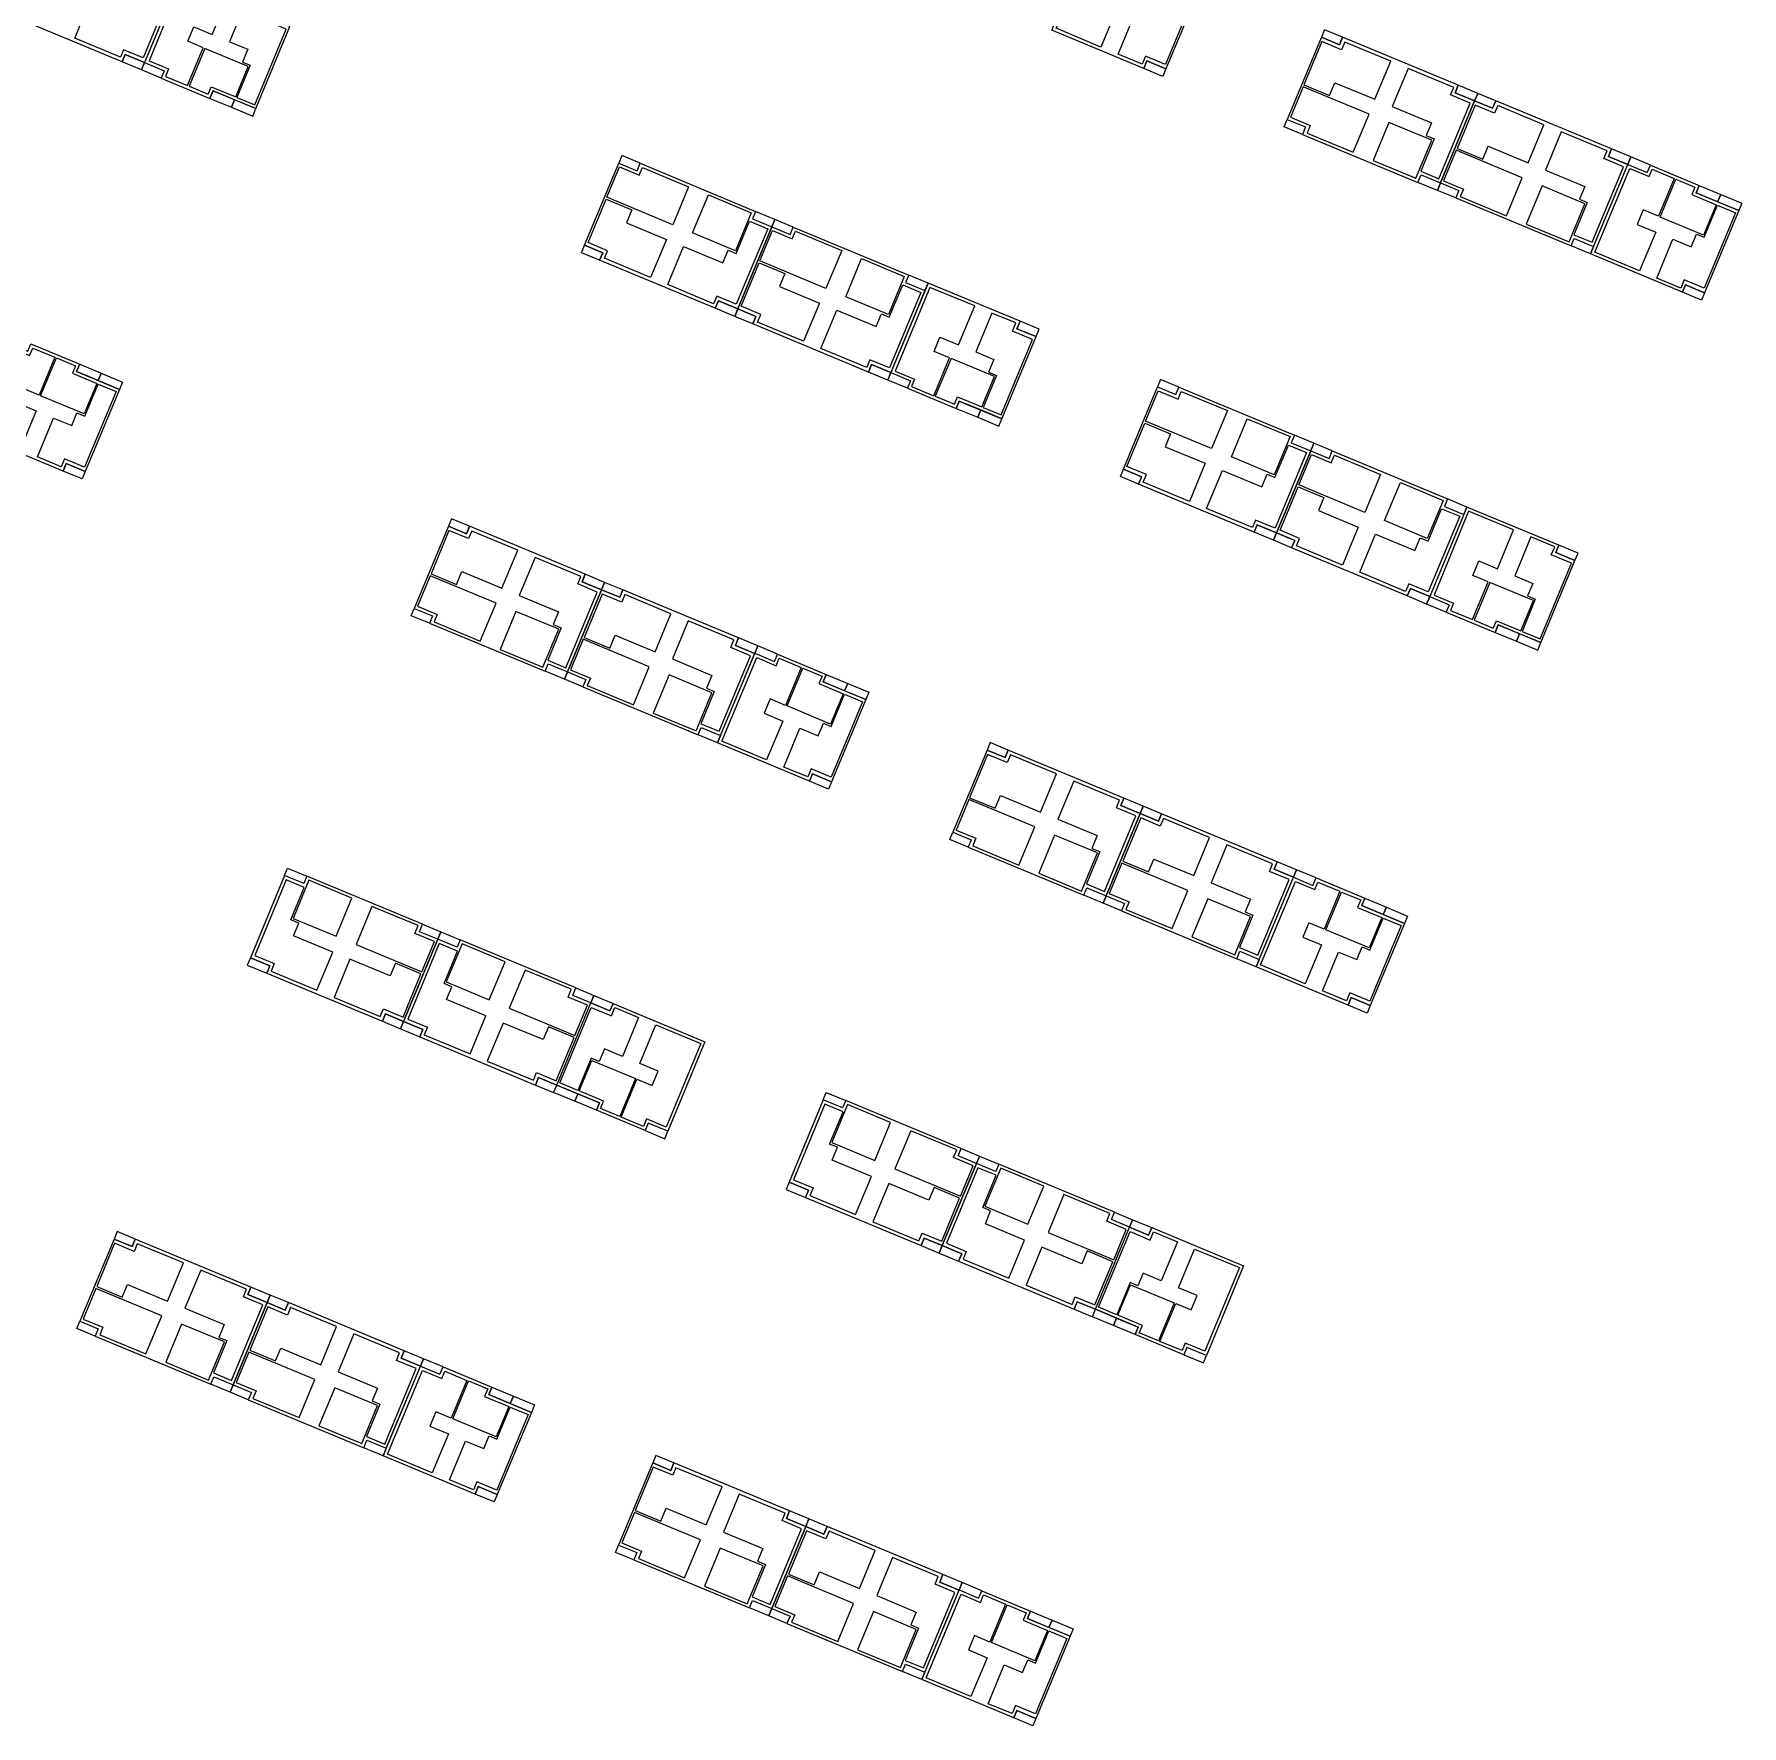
# Model space of a CAD drawing. Header units: millimetres. Extents: x 2243236 to 2245245, y 377909 to 380965.
# Drawn here: x 2244346.6 to 2244589.8, y 380301.4 to 380542.3 of the extents above; entities that cross this region are included whole.
import ezdxf

# ---------------------------------------------------------------- set-up
doc = ezdxf.new("R2010")
doc.units = ezdxf.units.MM
doc.layers.add('планировка_квартир_1_тип_контур', color=249, linetype='Continuous')

msp = doc.modelspace()

# ---------------------------------------------------------------- linework, layer by layer
at = {"layer": 'планировка_квартир_1_тип_контур', "color": 8}
for points in [[(2244345.41, 380559), (2244348.02, 380557.91), (2244348.45, 380558.97), (2244364.9, 380552.13), (2244364.46, 380551.07), (2244367.22, 380549.93), (2244362.36, 380538.23), (2244362.36, 380538.23), (2244359.6, 380539.38), (2244359.16, 380538.32), (2244342.69, 380545.17), (2244343.13, 380546.23), (2244340.55, 380547.3), (2244345.41, 380559)], [(2244525.1, 380530.14), (2244527.71, 380529.06), (2244527.27, 380528), (2244543.72, 380521.17), (2244544.16, 380522.23), (2244546.91, 380521.09), (2244551.78, 380532.78), (2244551.78, 380532.78), (2244549.02, 380533.92), (2244549.46, 380534.99), (2244532.98, 380541.83), (2244532.54, 380540.76), (2244529.96, 380541.83), (2244525.1, 380530.14)], [(2244546.91, 380521.09), (2244549.52, 380520), (2244549.09, 380518.95), (2244565.54, 380512.12), (2244565.98, 380513.17), (2244568.73, 380512.03), (2244573.59, 380523.72), (2244573.59, 380523.72), (2244570.83, 380524.87), (2244571.27, 380525.93), (2244554.8, 380532.77), (2244554.35, 380531.71), (2244551.78, 380532.78), (2244546.91, 380521.09)], [(2244429.88, 380523.91), (2244432.49, 380522.83), (2244432.93, 380523.88), (2244449.38, 380517.04), (2244448.94, 380515.99), (2244451.69, 380514.84), (2244446.84, 380503.15), (2244446.84, 380503.15), (2244444.08, 380504.29), (2244443.63, 380503.23), (2244427.16, 380510.08), (2244427.6, 380511.14), (2244425.03, 380512.22), (2244429.88, 380523.91)], [(2244451.69, 380514.84), (2244454.3, 380513.76), (2244454.74, 380514.81), (2244471.19, 380507.97), (2244470.75, 380506.92), (2244473.5, 380505.77), (2244468.65, 380494.08), (2244468.65, 380494.08), (2244465.89, 380495.22), (2244465.44, 380494.16), (2244448.97, 380501.01), (2244449.41, 380502.07), (2244446.84, 380503.15), (2244451.69, 380514.84)], [(2244506.63, 380492.03), (2244509.24, 380490.94), (2244509.67, 380492), (2244526.12, 380485.16), (2244525.68, 380484.1), (2244528.44, 380482.96), (2244523.58, 380471.26), (2244523.58, 380471.26), (2244520.82, 380472.41), (2244520.38, 380471.35), (2244503.91, 380478.2), (2244504.35, 380479.26), (2244501.77, 380480.33), (2244506.63, 380492.03)], [(2244528.44, 380482.96), (2244531.05, 380481.87), (2244531.48, 380482.93), (2244547.93, 380476.09), (2244547.49, 380475.03), (2244550.25, 380473.89), (2244545.39, 380462.19), (2244545.39, 380462.19), (2244542.63, 380463.34), (2244542.19, 380462.28), (2244525.72, 380469.13), (2244526.16, 380470.19), (2244523.58, 380471.26), (2244528.44, 380482.96)], [(2244400.76, 380460.51), (2244403.37, 380459.43), (2244402.94, 380458.38), (2244419.39, 380451.55), (2244419.83, 380452.6), (2244422.58, 380451.46), (2244427.44, 380463.15), (2244427.44, 380463.15), (2244424.68, 380464.3), (2244425.12, 380465.36), (2244408.65, 380472.2), (2244408.2, 380471.14), (2244405.63, 380472.21), (2244400.76, 380460.51)], [(2244422.58, 380451.46), (2244425.19, 380450.38), (2244424.75, 380449.32), (2244441.21, 380442.49), (2244441.64, 380443.55), (2244444.4, 380442.4), (2244449.26, 380454.1), (2244449.26, 380454.1), (2244446.5, 380455.24), (2244446.94, 380456.31), (2244430.46, 380463.14), (2244430.02, 380462.08), (2244427.44, 380463.15), (2244422.58, 380451.46)], [(2244477.48, 380428.64), (2244480.09, 380427.56), (2244479.65, 380426.5), (2244496.11, 380419.68), (2244496.54, 380420.73), (2244499.3, 380419.59), (2244504.16, 380431.28), (2244504.16, 380431.28), (2244501.4, 380432.43), (2244501.84, 380433.49), (2244485.36, 380440.33), (2244484.92, 380439.26), (2244482.34, 380440.33), (2244477.48, 380428.64)], [(2244499.3, 380419.59), (2244501.91, 380418.5), (2244501.47, 380417.45), (2244517.92, 380410.62), (2244518.36, 380411.68), (2244521.11, 380410.53), (2244525.98, 380422.23), (2244525.98, 380422.23), (2244523.22, 380423.37), (2244523.66, 380424.43), (2244507.18, 380431.27), (2244506.74, 380430.21), (2244504.16, 380431.28), (2244499.3, 380419.59)], [(2244404.1, 380413.39), (2244401.52, 380414.46), (2244401.96, 380415.52), (2244385.48, 380422.36), (2244385.05, 380421.31), (2244382.28, 380422.46), (2244377.43, 380410.76), (2244377.43, 380410.76), (2244380.19, 380409.61), (2244379.75, 380408.55), (2244396.22, 380401.71), (2244396.66, 380402.77), (2244399.24, 380401.7), (2244404.1, 380413.39)], [(2244425.91, 380404.33), (2244423.33, 380405.4), (2244423.77, 380406.46), (2244407.3, 380413.3), (2244406.86, 380412.25), (2244404.1, 380413.39), (2244399.24, 380401.7), (2244399.24, 380401.7), (2244402, 380400.55), (2244401.56, 380399.49), (2244418.03, 380392.64), (2244418.48, 380393.71), (2244421.05, 380392.64), (2244425.91, 380404.33)], [(2244480.82, 380381.47), (2244478.25, 380382.54), (2244478.68, 380383.59), (2244462.21, 380390.43), (2244461.77, 380389.38), (2244459.01, 380390.53), (2244454.15, 380378.83), (2244454.15, 380378.83), (2244456.91, 380377.69), (2244456.47, 380376.62), (2244472.95, 380369.78), (2244473.39, 380370.84), (2244475.97, 380369.77), (2244480.82, 380381.47)], [(2244502.64, 380372.4), (2244500.06, 380373.47), (2244500.5, 380374.53), (2244484.02, 380381.37), (2244483.58, 380380.32), (2244480.82, 380381.47), (2244475.96, 380369.77), (2244475.96, 380369.77), (2244478.73, 380368.62), (2244478.28, 380367.56), (2244494.76, 380360.72), (2244495.2, 380361.78), (2244497.78, 380360.71), (2244502.64, 380372.4)], [(2244353.14, 380359.02), (2244355.75, 380357.93), (2244355.32, 380356.88), (2244371.77, 380350.05), (2244372.21, 380351.11), (2244374.96, 380349.96), (2244379.82, 380361.66), (2244379.82, 380361.66), (2244377.06, 380362.8), (2244377.5, 380363.86), (2244361.02, 380370.7), (2244360.58, 380369.64), (2244358.01, 380370.71), (2244353.14, 380359.02)], [(2244374.96, 380349.96), (2244377.57, 380348.88), (2244377.13, 380347.82), (2244393.58, 380341), (2244394.02, 380342.05), (2244396.78, 380340.91), (2244401.64, 380352.6), (2244401.64, 380352.6), (2244398.88, 380353.75), (2244399.32, 380354.81), (2244382.84, 380361.65), (2244382.4, 380360.59), (2244379.82, 380361.66), (2244374.96, 380349.96)], [(2244429.86, 380327.14), (2244432.47, 380326.06), (2244432.03, 380325.01), (2244448.49, 380318.18), (2244448.92, 380319.23), (2244451.68, 380318.09), (2244456.54, 380329.78), (2244456.54, 380329.78), (2244453.78, 380330.93), (2244454.22, 380331.99), (2244437.74, 380338.83), (2244437.3, 380337.77), (2244434.72, 380338.84), (2244429.86, 380327.14)], [(2244451.68, 380318.09), (2244454.29, 380317.01), (2244453.85, 380315.95), (2244470.3, 380309.12), (2244470.74, 380310.18), (2244473.49, 380309.04), (2244478.36, 380320.73), (2244478.36, 380320.73), (2244475.6, 380321.87), (2244476.04, 380322.94), (2244459.56, 380329.78), (2244459.12, 380328.71), (2244456.54, 380329.78), (2244451.68, 380318.09)]]:
    msp.add_lwpolyline(points, dxfattribs=at)
for points in [[(2244507.83, 380537.33), (2244505.11, 380538.46), (2244504.67, 380537.39), (2244491.58, 380542.85), (2244496.88, 380555.6), (2244499.66, 380554.45), (2244500.1, 380555.5), (2244507.05, 380552.6), (2244506.62, 380551.55), (2244512.69, 380549.02), (2244507.83, 380537.33)], [(2244383.04, 380543.36), (2244380.32, 380544.49), (2244380.76, 380545.55), (2244367.66, 380550.98), (2244362.36, 380538.22), (2244365.14, 380537.07), (2244364.71, 380536.01), (2244371.67, 380533.13), (2244372.1, 380534.19), (2244378.18, 380531.67), (2244383.04, 380543.36)], [(2244584.55, 380505.45), (2244581.83, 380506.58), (2244581.39, 380505.52), (2244568.29, 380510.98), (2244573.6, 380523.73), (2244576.38, 380522.57), (2244576.82, 380523.63), (2244583.77, 380520.73), (2244583.33, 380519.68), (2244589.41, 380517.15), (2244584.55, 380505.45)], [(2244489.32, 380499.21), (2244486.6, 380500.33), (2244487.04, 380501.4), (2244473.94, 380506.83), (2244468.64, 380494.07), (2244471.43, 380492.91), (2244470.99, 380491.86), (2244477.95, 380488.98), (2244478.39, 380490.03), (2244484.47, 380487.51), (2244489.32, 380499.21)], [(2244353.9, 380479.99), (2244351.18, 380481.13), (2244350.74, 380480.06), (2244337.64, 380485.52), (2244342.95, 380498.27), (2244345.73, 380497.12), (2244346.17, 380498.17), (2244353.12, 380495.27), (2244352.68, 380494.22), (2244358.76, 380491.69), (2244353.9, 380479.99)], [(2244566.07, 380467.32), (2244563.35, 380468.45), (2244563.79, 380469.51), (2244550.68, 380474.94), (2244545.39, 380462.18), (2244548.17, 380461.03), (2244547.74, 380459.97), (2244554.7, 380457.09), (2244555.13, 380458.15), (2244561.21, 380455.63), (2244566.07, 380467.32)], [(2244460.21, 380435.83), (2244457.49, 380436.96), (2244457.05, 380435.9), (2244443.96, 380441.35), (2244449.26, 380454.11), (2244452.05, 380452.95), (2244452.48, 380454), (2244459.44, 380451.1), (2244459, 380450.05), (2244465.07, 380447.52), (2244460.21, 380435.83)], [(2244536.93, 380403.95), (2244534.21, 380405.09), (2244533.77, 380404.02), (2244520.68, 380409.48), (2244525.98, 380422.23), (2244528.76, 380421.07), (2244529.2, 380422.13), (2244536.15, 380419.23), (2244535.72, 380418.18), (2244541.79, 380415.65), (2244536.93, 380403.95)], [(2244425.91, 380404.33), (2244428.63, 380403.2), (2244429.07, 380404.26), (2244442.17, 380398.81), (2244436.87, 380386.06), (2244434.09, 380387.21), (2244433.65, 380386.16), (2244426.7, 380389.05), (2244427.14, 380390.1), (2244421.05, 380392.64), (2244425.91, 380404.33)], [(2244502.64, 380372.4), (2244505.35, 380371.27), (2244505.79, 380372.33), (2244518.89, 380366.89), (2244513.59, 380354.13), (2244510.82, 380355.28), (2244510.38, 380354.23), (2244503.42, 380357.12), (2244503.86, 380358.17), (2244497.78, 380360.71), (2244502.64, 380372.4)], [(2244412.59, 380334.33), (2244409.87, 380335.46), (2244409.43, 380334.4), (2244396.34, 380339.85), (2244401.64, 380352.61), (2244404.42, 380351.45), (2244404.86, 380352.5), (2244411.82, 380349.61), (2244411.38, 380348.55), (2244417.45, 380346.02), (2244412.59, 380334.33)], [(2244489.31, 380302.46), (2244486.59, 380303.59), (2244486.15, 380302.53), (2244473.06, 380307.98), (2244478.36, 380320.74), (2244481.14, 380319.58), (2244481.58, 380320.63), (2244488.53, 380317.73), (2244488.09, 380316.68), (2244494.17, 380314.15), (2244489.31, 380302.46)]]:
    msp.add_lwpolyline(points, close=True, dxfattribs=at)
at = {"layer": 'планировка_квартир_1_тип_контур', "color": 1}
for points in [[(2244498.56, 380540.44), (2244492.18, 380543.1), (2244497.16, 380554.99), (2244499.91, 380553.85), (2244500.35, 380554.9), (2244503.51, 380553.59), (2244501.26, 380548.2), (2244499.07, 380549.11), (2244498.22, 380547.06), (2244500.86, 380545.97)], [(2244362.16, 380538.9), (2244359.37, 380540.06), (2244358.92, 380538.97), (2244352.4, 380541.68), (2244354.66, 380547.11), (2244360.25, 380544.78), (2244361.01, 380546.6), (2244362.13, 380546.13), (2244364.05, 380550.73), (2244366.63, 380549.66)], [(2244374.29, 380547.73), (2244367.9, 380550.38), (2244362.99, 380538.45), (2244365.74, 380537.31), (2244365.31, 380536.26), (2244368.47, 380534.95), (2244370.7, 380540.34), (2244368.51, 380541.25), (2244369.36, 380543.3), (2244372, 380542.2)], [(2244551.16, 380532.45), (2244548.37, 380533.61), (2244548.82, 380534.69), (2244542.3, 380537.4), (2244540.05, 380531.98), (2244545.65, 380529.65), (2244544.89, 380527.84), (2244546.02, 380527.37), (2244544.11, 380522.76), (2244546.7, 380521.69)], [(2244572.98, 380523.4), (2244570.19, 380524.56), (2244570.64, 380525.64), (2244564.12, 380528.34), (2244561.87, 380522.92), (2244567.46, 380520.6), (2244566.71, 380518.78), (2244567.83, 380518.31), (2244565.92, 380513.71), (2244568.51, 380512.64)], [(2244575.28, 380508.57), (2244568.89, 380511.23), (2244573.88, 380523.12), (2244576.63, 380521.98), (2244577.07, 380523.03), (2244580.22, 380521.72), (2244577.98, 380516.33), (2244575.79, 380517.24), (2244574.94, 380515.19), (2244577.58, 380514.09)], [(2244446.63, 380503.81), (2244443.85, 380504.97), (2244443.39, 380503.89), (2244436.88, 380506.6), (2244439.13, 380512.02), (2244444.73, 380509.69), (2244445.48, 380511.51), (2244446.61, 380511.04), (2244448.52, 380515.65), (2244451.11, 380514.57)], [(2244468.44, 380494.74), (2244465.66, 380495.9), (2244465.2, 380494.82), (2244458.69, 380497.53), (2244460.94, 380502.95), (2244466.54, 380500.62), (2244467.29, 380502.44), (2244468.42, 380501.97), (2244470.33, 380506.58), (2244472.92, 380505.5)], [(2244480.58, 380503.58), (2244474.19, 380506.22), (2244469.28, 380494.3), (2244472.03, 380493.16), (2244471.59, 380492.1), (2244474.75, 380490.79), (2244476.98, 380496.19), (2244474.79, 380497.09), (2244475.64, 380499.14), (2244478.28, 380498.05)], [(2244344.63, 380483.11), (2244338.24, 380485.77), (2244343.23, 380497.66), (2244345.98, 380496.52), (2244346.42, 380497.57), (2244349.58, 380496.26), (2244347.33, 380490.87), (2244345.14, 380491.78), (2244344.29, 380489.73), (2244346.93, 380488.63)], [(2244523.38, 380471.93), (2244520.59, 380473.09), (2244520.14, 380472), (2244513.62, 380474.72), (2244515.88, 380480.14), (2244521.47, 380477.81), (2244522.23, 380479.63), (2244523.35, 380479.16), (2244525.27, 380483.76), (2244527.85, 380482.69)], [(2244545.19, 380462.86), (2244542.4, 380464.02), (2244541.95, 380462.93), (2244535.43, 380465.65), (2244537.69, 380471.07), (2244543.28, 380468.74), (2244544.04, 380470.56), (2244545.16, 380470.09), (2244547.08, 380474.69), (2244549.66, 380473.62)], [(2244557.32, 380471.69), (2244550.93, 380474.34), (2244546.02, 380462.41), (2244548.77, 380461.27), (2244548.34, 380460.22), (2244551.49, 380458.91), (2244553.73, 380464.3), (2244551.54, 380465.21), (2244552.39, 380467.26), (2244555.03, 380466.16)], [(2244426.83, 380462.83), (2244424.04, 380463.98), (2244424.49, 380465.07), (2244417.97, 380467.77), (2244415.72, 380462.35), (2244421.31, 380460.03), (2244420.56, 380458.21), (2244421.68, 380457.74), (2244419.77, 380453.14), (2244422.36, 380452.06)], [(2244448.64, 380453.77), (2244445.86, 380454.93), (2244446.3, 380456.01), (2244439.78, 380458.72), (2244437.53, 380453.3), (2244443.13, 380450.97), (2244442.38, 380449.16), (2244443.5, 380448.69), (2244441.59, 380444.08), (2244444.18, 380443.01)], [(2244450.94, 380438.94), (2244444.56, 380441.6), (2244449.55, 380453.49), (2244452.3, 380452.35), (2244452.73, 380453.4), (2244455.89, 380452.09), (2244453.65, 380446.7), (2244451.46, 380447.61), (2244450.61, 380445.57), (2244453.25, 380444.47)], [(2244503.55, 380430.95), (2244500.76, 380432.11), (2244501.21, 380433.19), (2244494.68, 380435.9), (2244492.43, 380430.48), (2244498.03, 380428.16), (2244497.28, 380426.34), (2244498.4, 380425.87), (2244496.49, 380421.27), (2244499.08, 380420.19)], [(2244525.36, 380421.9), (2244522.57, 380423.06), (2244523.02, 380424.14), (2244516.5, 380426.85), (2244514.25, 380421.42), (2244519.85, 380419.1), (2244519.09, 380417.28), (2244520.22, 380416.82), (2244518.31, 380412.21), (2244520.9, 380411.14)], [(2244378.04, 380411.09), (2244380.83, 380409.93), (2244380.38, 380408.85), (2244386.9, 380406.14), (2244389.15, 380411.56), (2244383.56, 380413.88), (2244384.31, 380415.7), (2244383.19, 380416.17), (2244385.1, 380420.77), (2244382.51, 380421.85)], [(2244527.66, 380407.07), (2244521.28, 380409.73), (2244526.27, 380421.62), (2244529.01, 380420.48), (2244529.45, 380421.53), (2244532.61, 380420.22), (2244530.36, 380414.83), (2244528.18, 380415.74), (2244527.32, 380413.69), (2244529.96, 380412.59)], [(2244399.85, 380402.02), (2244402.64, 380400.87), (2244402.19, 380399.78), (2244408.71, 380397.07), (2244410.97, 380402.5), (2244405.37, 380404.82), (2244406.13, 380406.64), (2244405, 380407.11), (2244406.91, 380411.71), (2244404.32, 380412.79)], [(2244435.18, 380401.22), (2244441.56, 380398.57), (2244436.62, 380386.65), (2244433.84, 380387.81), (2244433.4, 380386.75), (2244430.25, 380388.06), (2244432.48, 380393.46), (2244434.67, 380392.55), (2244435.52, 380394.59), (2244432.88, 380395.69)], [(2244454.77, 380379.16), (2244457.56, 380378), (2244457.11, 380376.92), (2244463.63, 380374.21), (2244465.88, 380379.63), (2244460.28, 380381.96), (2244461.04, 380383.77), (2244459.91, 380384.24), (2244461.83, 380388.84), (2244459.24, 380389.92)], [(2244476.58, 380370.1), (2244479.37, 380368.94), (2244478.92, 380367.86), (2244485.44, 380365.15), (2244487.69, 380370.57), (2244482.1, 380372.89), (2244482.85, 380374.71), (2244481.73, 380375.18), (2244483.64, 380379.78), (2244481.05, 380380.86)], [(2244511.9, 380369.29), (2244518.29, 380366.64), (2244513.34, 380354.73), (2244510.57, 380355.88), (2244510.13, 380354.83), (2244506.97, 380356.14), (2244509.21, 380361.53), (2244511.4, 380360.62), (2244512.25, 380362.67), (2244509.61, 380363.76)], [(2244379.21, 380361.33), (2244376.42, 380362.49), (2244376.87, 380363.57), (2244370.35, 380366.28), (2244368.1, 380360.85), (2244373.69, 380358.53), (2244372.94, 380356.71), (2244374.06, 380356.25), (2244372.15, 380351.64), (2244374.74, 380350.57)], [(2244401.02, 380352.27), (2244398.23, 380353.43), (2244398.68, 380354.51), (2244392.16, 380357.22), (2244389.91, 380351.8), (2244395.51, 380349.48), (2244394.75, 380347.66), (2244395.88, 380347.19), (2244393.97, 380342.59), (2244396.56, 380341.51)], [(2244403.32, 380337.44), (2244396.94, 380340.1), (2244401.93, 380352), (2244404.67, 380350.85), (2244405.11, 380351.91), (2244408.27, 380350.59), (2244406.02, 380345.2), (2244403.84, 380346.11), (2244402.98, 380344.07), (2244405.62, 380342.97)], [(2244455.92, 380329.46), (2244453.14, 380330.61), (2244453.58, 380331.7), (2244447.06, 380334.4), (2244444.81, 380328.98), (2244450.41, 380326.66), (2244449.66, 380324.84), (2244450.78, 380324.37), (2244448.87, 380319.77), (2244451.46, 380318.69)], [(2244477.74, 380320.4), (2244474.95, 380321.56), (2244475.4, 380322.64), (2244468.88, 380325.35), (2244466.63, 380319.93), (2244472.23, 380317.6), (2244471.47, 380315.79), (2244472.6, 380315.32), (2244470.69, 380310.71), (2244473.27, 380309.64)], [(2244480.04, 380305.57), (2244473.66, 380308.23), (2244478.64, 380320.12), (2244481.39, 380318.98), (2244481.83, 380320.03), (2244484.99, 380318.72), (2244482.74, 380313.33), (2244480.55, 380314.24), (2244479.7, 380312.2), (2244482.34, 380311.1)]]:
    msp.add_lwpolyline(points, close=True, dxfattribs=at)
at = {"layer": 'планировка_квартир_1_тип_контур', "color": 2}
for points in [[(2244507.76, 380537.96), (2244504.9, 380539.15), (2244504.42, 380538), (2244501.02, 380539.42), (2244503.32, 380544.94), (2244505.9, 380543.87), (2244506.65, 380545.68), (2244507.76, 380545.21), (2244509.67, 380549.78), (2244512.24, 380548.71)], [(2244382.54, 380542.97), (2244379.68, 380544.15), (2244380.16, 380545.3), (2244376.75, 380546.72), (2244374.46, 380541.18), (2244377.04, 380540.11), (2244376.29, 380538.3), (2244377.4, 380537.84), (2244375.51, 380533.27), (2244378.08, 380532.2)], [(2244539.84, 380538.43), (2244533.28, 380541.15), (2244532.82, 380540.06), (2244530.04, 380541.22), (2244527.48, 380535.05), (2244531.13, 380533.54), (2244531.89, 380535.36), (2244537.59, 380533)], [(2244527.35, 380534.78), (2244525.55, 380530.45), (2244528.37, 380529.27), (2244527.92, 380528.19), (2244534.5, 380525.46), (2244536.75, 380530.88)], [(2244561.66, 380529.37), (2244555.09, 380532.1), (2244554.64, 380531.01), (2244551.86, 380532.16), (2244549.3, 380526), (2244552.95, 380524.48), (2244553.71, 380526.31), (2244559.4, 380523.94)], [(2244549.17, 380525.73), (2244547.37, 380521.39), (2244550.19, 380520.22), (2244549.74, 380519.14), (2244556.32, 380516.41), (2244558.57, 380521.83)], [(2244428.18, 380519.04), (2244429.98, 380523.38), (2244432.8, 380522.2), (2244433.25, 380523.28), (2244439.83, 380520.55), (2244437.58, 380515.13)], [(2244434.41, 380507.62), (2244427.85, 380510.35), (2244428.3, 380511.43), (2244425.52, 380512.59), (2244428.08, 380518.76), (2244431.73, 380517.24), (2244430.97, 380515.41), (2244436.67, 380513.04)], [(2244584.47, 380506.09), (2244581.62, 380507.28), (2244581.14, 380506.12), (2244577.73, 380507.54), (2244580.04, 380513.07), (2244582.61, 380512), (2244583.37, 380513.8), (2244584.48, 380513.34), (2244586.38, 380517.91), (2244588.95, 380516.84)], [(2244449.99, 380509.97), (2244451.79, 380514.31), (2244454.61, 380513.13), (2244455.06, 380514.21), (2244461.64, 380511.48), (2244459.39, 380506.06)], [(2244456.22, 380498.55), (2244449.66, 380501.28), (2244450.11, 380502.36), (2244447.33, 380503.52), (2244449.89, 380509.69), (2244453.54, 380508.17), (2244452.78, 380506.34), (2244458.48, 380503.97)], [(2244488.82, 380498.81), (2244485.96, 380499.99), (2244486.44, 380501.15), (2244483.03, 380502.56), (2244480.74, 380497.03), (2244483.32, 380495.96), (2244482.57, 380494.15), (2244483.69, 380493.69), (2244481.79, 380489.11), (2244484.36, 380488.05)], [(2244353.82, 380480.63), (2244350.97, 380481.82), (2244350.49, 380480.67), (2244347.08, 380482.09), (2244349.39, 380487.61), (2244351.97, 380486.54), (2244352.72, 380488.35), (2244353.83, 380487.88), (2244355.74, 380492.45), (2244358.3, 380491.38)], [(2244504.93, 380487.15), (2244506.73, 380491.49), (2244509.55, 380490.32), (2244510, 380491.4), (2244516.58, 380488.66), (2244514.33, 380483.25)], [(2244511.16, 380475.73), (2244504.6, 380478.46), (2244505.05, 380479.55), (2244502.26, 380480.71), (2244504.83, 380486.87), (2244508.48, 380485.35), (2244507.72, 380483.53), (2244513.41, 380481.16)], [(2244526.74, 380478.09), (2244528.54, 380482.42), (2244531.36, 380481.25), (2244531.81, 380482.33), (2244538.39, 380479.59), (2244536.14, 380474.18)], [(2244532.97, 380466.66), (2244526.41, 380469.39), (2244526.86, 380470.48), (2244524.07, 380471.64), (2244526.64, 380477.8), (2244530.29, 380476.28), (2244529.53, 380474.46), (2244535.22, 380472.09)], [(2244415.51, 380468.8), (2244408.94, 380471.52), (2244408.49, 380470.44), (2244405.71, 380471.59), (2244403.15, 380465.43), (2244406.8, 380463.91), (2244407.56, 380465.74), (2244413.25, 380463.37)], [(2244565.57, 380466.93), (2244562.71, 380468.11), (2244563.19, 380469.26), (2244559.78, 380470.68), (2244557.49, 380465.14), (2244560.07, 380464.07), (2244559.32, 380462.27), (2244560.43, 380461.8), (2244558.54, 380457.23), (2244561.11, 380456.16)], [(2244403.02, 380465.16), (2244401.22, 380460.82), (2244404.04, 380459.65), (2244403.59, 380458.57), (2244410.17, 380455.84), (2244412.42, 380461.25)], [(2244437.32, 380459.74), (2244430.76, 380462.47), (2244430.31, 380461.38), (2244427.52, 380462.54), (2244424.96, 380456.37), (2244428.62, 380454.86), (2244429.37, 380456.68), (2244435.07, 380454.32)], [(2244424.83, 380456.1), (2244423.03, 380451.76), (2244425.85, 380450.59), (2244425.41, 380449.51), (2244431.99, 380446.78), (2244434.24, 380452.2)], [(2244460.14, 380436.46), (2244457.28, 380437.65), (2244456.8, 380436.5), (2244453.4, 380437.92), (2244455.7, 380443.44), (2244458.28, 380442.37), (2244459.03, 380444.18), (2244460.15, 380443.71), (2244462.05, 380448.29), (2244464.62, 380447.22)], [(2244492.22, 380436.93), (2244485.66, 380439.65), (2244485.21, 380438.56), (2244482.42, 380439.72), (2244479.86, 380433.55), (2244483.52, 380432.04), (2244484.27, 380433.86), (2244489.97, 380431.5)], [(2244479.73, 380433.28), (2244477.94, 380428.95), (2244480.75, 380427.78), (2244480.31, 380426.7), (2244486.89, 380423.96), (2244489.14, 380429.38)], [(2244514.04, 380427.87), (2244507.48, 380430.6), (2244507.02, 380429.51), (2244504.24, 380430.67), (2244501.68, 380424.5), (2244505.33, 380422.98), (2244506.09, 380424.81), (2244511.79, 380422.45)], [(2244501.55, 380424.23), (2244499.75, 380419.89), (2244502.57, 380418.72), (2244502.12, 380417.64), (2244508.7, 380414.91), (2244510.95, 380420.33)], [(2244401.84, 380408.75), (2244403.63, 380413.07), (2244400.85, 380414.23), (2244401.3, 380415.33), (2244394.74, 380418.06), (2244392.49, 380412.64)], [(2244536.86, 380404.59), (2244534, 380405.78), (2244533.52, 380404.63), (2244530.12, 380406.04), (2244532.42, 380411.57), (2244535, 380410.5), (2244535.75, 380412.3), (2244536.86, 380411.84), (2244538.77, 380416.41), (2244541.34, 380415.34)], [(2244389.36, 380405.11), (2244395.92, 380402.38), (2244396.38, 380403.47), (2244399.16, 380402.31), (2244401.72, 380408.47), (2244398.07, 380410), (2244397.31, 380408.17), (2244391.61, 380410.54)], [(2244423.65, 380399.69), (2244425.44, 380404.01), (2244422.66, 380405.17), (2244423.12, 380406.27), (2244416.55, 380409), (2244414.3, 380403.58)], [(2244425.98, 380403.69), (2244428.84, 380402.5), (2244429.31, 380403.66), (2244432.72, 380402.24), (2244430.43, 380396.71), (2244427.84, 380397.78), (2244427.09, 380395.97), (2244425.98, 380396.44), (2244424.08, 380391.86), (2244421.51, 380392.93)], [(2244411.17, 380396.05), (2244417.74, 380393.32), (2244418.19, 380394.41), (2244420.97, 380393.25), (2244423.53, 380399.41), (2244419.88, 380400.93), (2244419.12, 380399.11), (2244413.43, 380401.47)], [(2244478.56, 380376.83), (2244480.36, 380381.15), (2244477.57, 380382.3), (2244478.03, 380383.4), (2244471.47, 380386.13), (2244469.21, 380380.71)], [(2244466.09, 380373.18), (2244472.65, 380370.46), (2244473.1, 380371.54), (2244475.89, 380370.39), (2244478.44, 380376.54), (2244474.8, 380378.07), (2244474.04, 380376.24), (2244468.34, 380378.61)], [(2244500.38, 380367.77), (2244502.17, 380372.08), (2244499.39, 380373.24), (2244499.84, 380374.34), (2244493.28, 380377.07), (2244491.03, 380371.65)], [(2244502.71, 380371.76), (2244505.56, 380370.57), (2244506.04, 380371.73), (2244509.45, 380370.31), (2244507.15, 380364.78), (2244504.57, 380365.86), (2244503.82, 380364.05), (2244502.71, 380364.51), (2244500.81, 380359.93), (2244498.24, 380361)], [(2244367.89, 380367.3), (2244361.32, 380370.03), (2244360.87, 380368.94), (2244358.09, 380370.1), (2244355.53, 380363.93), (2244359.18, 380362.41), (2244359.94, 380364.24), (2244365.63, 380361.87)], [(2244487.9, 380364.12), (2244494.46, 380361.39), (2244494.91, 380362.48), (2244497.7, 380361.32), (2244500.26, 380367.48), (2244496.61, 380369.01), (2244495.85, 380367.18), (2244490.15, 380369.55)], [(2244355.4, 380363.66), (2244353.6, 380359.32), (2244356.42, 380358.15), (2244355.97, 380357.07), (2244362.55, 380354.34), (2244364.8, 380359.76)], [(2244389.7, 380358.25), (2244383.14, 380360.97), (2244382.69, 380359.89), (2244379.9, 380361.04), (2244377.34, 380354.87), (2244380.99, 380353.36), (2244381.75, 380355.18), (2244387.45, 380352.82)], [(2244377.21, 380354.6), (2244375.41, 380350.27), (2244378.23, 380349.1), (2244377.78, 380348.02), (2244384.37, 380345.28), (2244386.61, 380350.7)], [(2244412.52, 380334.96), (2244409.66, 380336.15), (2244409.18, 380335), (2244405.78, 380336.42), (2244408.08, 380341.95), (2244410.66, 380340.87), (2244411.41, 380342.68), (2244412.53, 380342.22), (2244414.43, 380346.79), (2244417, 380345.72)], [(2244444.6, 380335.43), (2244438.04, 380338.15), (2244437.59, 380337.07), (2244434.8, 380338.22), (2244432.24, 380332.06), (2244435.9, 380330.54), (2244436.65, 380332.37), (2244442.35, 380330)], [(2244432.11, 380331.79), (2244430.31, 380327.45), (2244433.13, 380326.28), (2244432.69, 380325.2), (2244439.27, 380322.47), (2244441.52, 380327.88)], [(2244466.42, 380326.38), (2244459.85, 380329.1), (2244459.4, 380328.01), (2244456.62, 380329.17), (2244454.06, 380323), (2244457.71, 380321.49), (2244458.47, 380323.31), (2244464.17, 380320.95)], [(2244453.93, 380322.73), (2244452.13, 380318.39), (2244454.95, 380317.22), (2244454.5, 380316.14), (2244461.08, 380313.41), (2244463.33, 380318.83)], [(2244489.24, 380303.09), (2244486.38, 380304.28), (2244485.9, 380303.13), (2244482.5, 380304.55), (2244484.8, 380310.07), (2244487.38, 380309), (2244488.13, 380310.81), (2244489.24, 380310.34), (2244491.15, 380314.92), (2244493.72, 380313.85)]]:
    msp.add_lwpolyline(points, close=True, dxfattribs=at)
at = {"layer": 'планировка_квартир_1_тип_контур', "color": 6}
for points in [[(2244532.98, 380541.83), (2244530.4, 380542.9), (2244529.96, 380541.83), (2244532.54, 380540.76)], [(2244359.16, 380538.32), (2244359.6, 380539.38), (2244362.36, 380538.23), (2244361.92, 380537.17)], [(2244365.14, 380537.07), (2244364.71, 380536.01), (2244361.92, 380537.17), (2244362.36, 380538.22)], [(2244365.14, 380537.07), (2244364.71, 380536.01), (2244361.92, 380537.17), (2244362.36, 380538.22)], [(2244507.39, 380536.26), (2244504.67, 380537.39), (2244505.11, 380538.46), (2244507.83, 380537.33)], [(2244507.39, 380536.26), (2244504.67, 380537.39), (2244505.11, 380538.46), (2244507.83, 380537.33)], [(2244375.17, 380532.92), (2244372.1, 380534.19), (2244371.67, 380533.13), (2244374.73, 380531.86)], [(2244375.17, 380532.92), (2244372.1, 380534.19), (2244371.67, 380533.13), (2244374.73, 380531.86)], [(2244549.46, 380534.99), (2244549.02, 380533.92), (2244551.78, 380532.78), (2244552.22, 380533.84)], [(2244554.8, 380532.77), (2244552.22, 380533.84), (2244551.78, 380532.78), (2244554.35, 380531.71)], [(2244378.18, 380531.67), (2244375.17, 380532.92), (2244374.73, 380531.86), (2244377.75, 380530.61)], [(2244378.18, 380531.67), (2244375.17, 380532.92), (2244374.73, 380531.86), (2244377.75, 380530.61)], [(2244527.71, 380529.06), (2244527.27, 380528), (2244524.66, 380529.09), (2244525.1, 380530.14)], [(2244571.27, 380525.93), (2244570.83, 380524.87), (2244573.59, 380523.72), (2244574.03, 380524.79)], [(2244432.49, 380522.83), (2244432.93, 380523.88), (2244430.32, 380524.97), (2244429.88, 380523.91)], [(2244576.38, 380522.57), (2244576.82, 380523.63), (2244574.03, 380524.79), (2244573.6, 380523.73)], [(2244576.38, 380522.57), (2244576.82, 380523.63), (2244574.03, 380524.79), (2244573.6, 380523.73)], [(2244546.91, 380521.09), (2244546.48, 380520.03), (2244543.72, 380521.17), (2244544.16, 380522.23), (2244546.91, 380521.09)], [(2244549.52, 380520), (2244549.09, 380518.95), (2244546.48, 380520.03), (2244546.91, 380521.09)], [(2244586.4, 380518.4), (2244583.33, 380519.68), (2244583.77, 380520.73), (2244586.84, 380519.45)], [(2244586.4, 380518.4), (2244583.33, 380519.68), (2244583.77, 380520.73), (2244586.84, 380519.45)], [(2244589.41, 380517.15), (2244586.4, 380518.4), (2244586.84, 380519.45), (2244589.85, 380518.2)], [(2244589.41, 380517.15), (2244586.4, 380518.4), (2244586.84, 380519.45), (2244589.85, 380518.2)], [(2244451.69, 380514.84), (2244452.13, 380515.9), (2244449.38, 380517.04), (2244448.94, 380515.99), (2244451.69, 380514.84)], [(2244454.3, 380513.76), (2244454.74, 380514.81), (2244452.13, 380515.9), (2244451.69, 380514.84)], [(2244427.16, 380510.08), (2244424.59, 380511.15), (2244425.03, 380512.22), (2244427.6, 380511.14)], [(2244568.73, 380512.03), (2244568.29, 380510.98), (2244565.54, 380512.12), (2244565.98, 380513.17), (2244568.73, 380512.03)], [(2244473.5, 380505.77), (2244473.94, 380506.83), (2244471.19, 380507.97), (2244470.75, 380506.92), (2244473.5, 380505.77)], [(2244584.1, 380504.39), (2244581.39, 380505.52), (2244581.83, 380506.58), (2244584.55, 380505.45)], [(2244584.1, 380504.39), (2244581.39, 380505.52), (2244581.83, 380506.58), (2244584.55, 380505.45)], [(2244443.63, 380503.23), (2244444.08, 380504.29), (2244446.84, 380503.15), (2244446.4, 380502.08)], [(2244448.97, 380501.01), (2244446.4, 380502.08), (2244446.84, 380503.15), (2244449.41, 380502.07)], [(2244489.76, 380500.27), (2244487.04, 380501.4), (2244486.6, 380500.33), (2244489.32, 380499.21)], [(2244489.76, 380500.27), (2244487.04, 380501.4), (2244486.6, 380500.33), (2244489.32, 380499.21)], [(2244355.75, 380492.94), (2244352.68, 380494.22), (2244353.12, 380495.27), (2244356.19, 380494)], [(2244355.75, 380492.94), (2244352.68, 380494.22), (2244353.12, 380495.27), (2244356.19, 380494)], [(2244465.44, 380494.16), (2244465.89, 380495.22), (2244468.65, 380494.08), (2244468.21, 380493.01)], [(2244358.76, 380491.69), (2244355.75, 380492.94), (2244356.19, 380494), (2244359.2, 380492.74)], [(2244358.76, 380491.69), (2244355.75, 380492.94), (2244356.19, 380494), (2244359.2, 380492.74)], [(2244471.43, 380492.91), (2244470.99, 380491.86), (2244468.21, 380493.01), (2244468.64, 380494.07)], [(2244471.43, 380492.91), (2244470.99, 380491.86), (2244468.21, 380493.01), (2244468.64, 380494.07)], [(2244509.24, 380490.94), (2244509.67, 380492), (2244507.06, 380493.08), (2244506.63, 380492.03)], [(2244481.45, 380488.76), (2244478.39, 380490.03), (2244477.95, 380488.98), (2244481.02, 380487.71)], [(2244481.45, 380488.76), (2244478.39, 380490.03), (2244477.95, 380488.98), (2244481.02, 380487.71)], [(2244484.47, 380487.51), (2244481.45, 380488.76), (2244481.02, 380487.71), (2244484.03, 380486.46)], [(2244484.47, 380487.51), (2244481.45, 380488.76), (2244481.02, 380487.71), (2244484.03, 380486.46)], [(2244528.44, 380482.96), (2244528.87, 380484.01), (2244526.12, 380485.16), (2244525.68, 380484.1), (2244528.44, 380482.96)], [(2244531.05, 380481.87), (2244531.48, 380482.93), (2244528.87, 380484.01), (2244528.44, 380482.96)], [(2244353.45, 380478.93), (2244350.74, 380480.06), (2244351.18, 380481.13), (2244353.9, 380479.99)], [(2244353.45, 380478.93), (2244350.74, 380480.06), (2244351.18, 380481.13), (2244353.9, 380479.99)], [(2244503.91, 380478.2), (2244501.33, 380479.27), (2244501.77, 380480.33), (2244504.35, 380479.26)], [(2244550.25, 380473.89), (2244550.68, 380474.94), (2244547.93, 380476.09), (2244547.49, 380475.03), (2244550.25, 380473.89)], [(2244408.65, 380472.2), (2244406.07, 380473.27), (2244405.63, 380472.21), (2244408.2, 380471.14)], [(2244520.38, 380471.35), (2244520.82, 380472.41), (2244523.58, 380471.26), (2244523.14, 380470.2)], [(2244525.72, 380469.13), (2244523.14, 380470.2), (2244523.58, 380471.26), (2244526.16, 380470.19)], [(2244566.51, 380468.39), (2244563.79, 380469.51), (2244563.35, 380468.45), (2244566.07, 380467.32)], [(2244566.51, 380468.39), (2244563.79, 380469.51), (2244563.35, 380468.45), (2244566.07, 380467.32)], [(2244425.12, 380465.36), (2244424.68, 380464.3), (2244427.44, 380463.15), (2244427.88, 380464.21)], [(2244430.46, 380463.14), (2244427.88, 380464.21), (2244427.44, 380463.15), (2244430.02, 380462.08)], [(2244542.19, 380462.28), (2244542.63, 380463.34), (2244545.39, 380462.19), (2244544.95, 380461.13)], [(2244403.37, 380459.43), (2244402.94, 380458.38), (2244400.33, 380459.46), (2244400.76, 380460.51)], [(2244548.17, 380461.03), (2244547.74, 380459.97), (2244544.95, 380461.13), (2244545.39, 380462.18)], [(2244548.17, 380461.03), (2244547.74, 380459.97), (2244544.95, 380461.13), (2244545.39, 380462.18)], [(2244558.2, 380456.88), (2244555.13, 380458.15), (2244554.7, 380457.09), (2244557.76, 380455.82)], [(2244558.2, 380456.88), (2244555.13, 380458.15), (2244554.7, 380457.09), (2244557.76, 380455.82)], [(2244446.94, 380456.31), (2244446.5, 380455.24), (2244449.26, 380454.1), (2244449.7, 380455.16)], [(2244561.21, 380455.63), (2244558.2, 380456.88), (2244557.76, 380455.82), (2244560.77, 380454.57)], [(2244561.21, 380455.63), (2244558.2, 380456.88), (2244557.76, 380455.82), (2244560.77, 380454.57)], [(2244452.05, 380452.95), (2244452.48, 380454), (2244449.7, 380455.16), (2244449.26, 380454.11)], [(2244452.05, 380452.95), (2244452.48, 380454), (2244449.7, 380455.16), (2244449.26, 380454.11)], [(2244422.58, 380451.46), (2244422.14, 380450.41), (2244419.39, 380451.55), (2244419.83, 380452.6), (2244422.58, 380451.46)], [(2244425.19, 380450.38), (2244424.75, 380449.32), (2244422.14, 380450.41), (2244422.58, 380451.46)], [(2244462.06, 380448.77), (2244459, 380450.05), (2244459.44, 380451.1), (2244462.5, 380449.83)], [(2244462.06, 380448.77), (2244459, 380450.05), (2244459.44, 380451.1), (2244462.5, 380449.83)], [(2244465.07, 380447.52), (2244462.06, 380448.77), (2244462.5, 380449.83), (2244465.51, 380448.57)], [(2244465.07, 380447.52), (2244462.06, 380448.77), (2244462.5, 380449.83), (2244465.51, 380448.57)], [(2244444.4, 380442.4), (2244443.96, 380441.35), (2244441.21, 380442.49), (2244441.64, 380443.55), (2244444.4, 380442.4)], [(2244485.36, 380440.33), (2244482.79, 380441.4), (2244482.34, 380440.33), (2244484.92, 380439.26)], [(2244459.77, 380434.76), (2244457.05, 380435.9), (2244457.49, 380436.96), (2244460.21, 380435.83)], [(2244459.77, 380434.76), (2244457.05, 380435.9), (2244457.49, 380436.96), (2244460.21, 380435.83)], [(2244501.84, 380433.49), (2244501.4, 380432.43), (2244504.16, 380431.28), (2244504.6, 380432.34)], [(2244507.18, 380431.27), (2244504.6, 380432.34), (2244504.16, 380431.28), (2244506.74, 380430.21)], [(2244480.09, 380427.56), (2244479.65, 380426.5), (2244477.04, 380427.59), (2244477.48, 380428.64)], [(2244523.66, 380424.43), (2244523.22, 380423.37), (2244525.98, 380422.23), (2244526.42, 380423.29)], [(2244382.28, 380422.46), (2244382.72, 380423.51), (2244385.48, 380422.36), (2244385.05, 380421.31), (2244382.28, 380422.46)], [(2244528.76, 380421.07), (2244529.2, 380422.13), (2244526.42, 380423.29), (2244525.98, 380422.23)], [(2244528.76, 380421.07), (2244529.2, 380422.13), (2244526.42, 380423.29), (2244525.98, 380422.23)], [(2244499.3, 380419.59), (2244498.86, 380418.53), (2244496.11, 380419.68), (2244496.54, 380420.73), (2244499.3, 380419.59)], [(2244501.91, 380418.5), (2244501.47, 380417.45), (2244498.86, 380418.53), (2244499.3, 380419.59)], [(2244538.78, 380416.9), (2244535.72, 380418.18), (2244536.15, 380419.23), (2244539.22, 380417.96)], [(2244538.78, 380416.9), (2244535.72, 380418.18), (2244536.15, 380419.23), (2244539.22, 380417.96)], [(2244541.79, 380415.65), (2244538.78, 380416.9), (2244539.22, 380417.96), (2244542.23, 380416.7)], [(2244541.79, 380415.65), (2244538.78, 380416.9), (2244539.22, 380417.96), (2244542.23, 380416.7)], [(2244401.52, 380414.46), (2244401.96, 380415.52), (2244404.54, 380414.45), (2244404.1, 380413.39)], [(2244404.1, 380413.39), (2244404.54, 380414.45), (2244407.3, 380413.3), (2244406.86, 380412.25), (2244404.1, 380413.39)], [(2244521.11, 380410.53), (2244520.68, 380409.48), (2244517.92, 380410.62), (2244518.36, 380411.68), (2244521.11, 380410.53)], [(2244379.75, 380408.55), (2244380.19, 380409.61), (2244377.43, 380410.76), (2244376.98, 380409.7)], [(2244423.33, 380405.4), (2244423.77, 380406.46), (2244426.35, 380405.39), (2244425.91, 380404.33)], [(2244426.35, 380405.39), (2244429.07, 380404.26), (2244428.63, 380403.2), (2244425.91, 380404.33)], [(2244426.35, 380405.39), (2244429.07, 380404.26), (2244428.63, 380403.2), (2244425.91, 380404.33)], [(2244536.49, 380402.89), (2244533.77, 380404.02), (2244534.21, 380405.09), (2244536.93, 380403.95)], [(2244536.49, 380402.89), (2244533.77, 380404.02), (2244534.21, 380405.09), (2244536.93, 380403.95)], [(2244396.22, 380401.71), (2244398.8, 380400.64), (2244399.24, 380401.7), (2244396.66, 380402.77)], [(2244401.56, 380399.49), (2244402, 380400.55), (2244399.24, 380401.7), (2244398.8, 380400.64)], [(2244418.03, 380392.64), (2244420.61, 380391.57), (2244421.05, 380392.64), (2244418.48, 380393.71)], [(2244421.05, 380392.64), (2244424.07, 380391.37), (2244423.63, 380390.32), (2244420.61, 380391.57)], [(2244421.05, 380392.64), (2244424.07, 380391.37), (2244423.63, 380390.32), (2244420.61, 380391.57)], [(2244424.07, 380391.37), (2244427.13, 380390.1), (2244426.7, 380389.05), (2244423.63, 380390.32)], [(2244424.07, 380391.37), (2244427.13, 380390.1), (2244426.7, 380389.05), (2244423.63, 380390.32)], [(2244459.01, 380390.53), (2244459.45, 380391.58), (2244462.21, 380390.43), (2244461.77, 380389.38), (2244459.01, 380390.53)], [(2244434.09, 380387.21), (2244433.65, 380386.16), (2244436.43, 380385), (2244436.87, 380386.06)], [(2244434.09, 380387.21), (2244433.65, 380386.16), (2244436.43, 380385), (2244436.87, 380386.06)], [(2244478.25, 380382.54), (2244478.68, 380383.59), (2244481.26, 380382.52), (2244480.82, 380381.47)], [(2244480.82, 380381.47), (2244481.26, 380382.52), (2244484.02, 380381.37), (2244483.58, 380380.32), (2244480.82, 380381.47)], [(2244456.47, 380376.62), (2244456.91, 380377.69), (2244454.15, 380378.83), (2244453.71, 380377.77)], [(2244500.06, 380373.47), (2244500.5, 380374.53), (2244503.07, 380373.46), (2244502.64, 380372.4)], [(2244503.07, 380373.46), (2244505.79, 380372.33), (2244505.35, 380371.27), (2244502.64, 380372.4)], [(2244503.07, 380373.46), (2244505.79, 380372.33), (2244505.35, 380371.27), (2244502.64, 380372.4)], [(2244361.02, 380370.7), (2244358.45, 380371.77), (2244358.01, 380370.71), (2244360.58, 380369.64)], [(2244472.95, 380369.78), (2244475.52, 380368.71), (2244475.97, 380369.77), (2244473.39, 380370.84)], [(2244478.28, 380367.56), (2244478.73, 380368.62), (2244475.96, 380369.77), (2244475.52, 380368.71)], [(2244377.5, 380363.86), (2244377.06, 380362.8), (2244379.82, 380361.66), (2244380.26, 380362.72)], [(2244382.84, 380361.65), (2244380.26, 380362.72), (2244379.82, 380361.66), (2244382.4, 380360.59)], [(2244494.76, 380360.72), (2244497.34, 380359.65), (2244497.78, 380360.71), (2244495.2, 380361.78)], [(2244497.78, 380360.71), (2244500.8, 380359.45), (2244500.36, 380358.39), (2244497.34, 380359.65)], [(2244497.78, 380360.71), (2244500.8, 380359.45), (2244500.36, 380358.39), (2244497.34, 380359.65)], [(2244355.75, 380357.93), (2244355.32, 380356.88), (2244352.71, 380357.96), (2244353.14, 380359.02)], [(2244500.8, 380359.45), (2244503.86, 380358.17), (2244503.42, 380357.12), (2244500.36, 380358.39)], [(2244500.8, 380359.45), (2244503.86, 380358.17), (2244503.42, 380357.12), (2244500.36, 380358.39)], [(2244399.32, 380354.81), (2244398.88, 380353.75), (2244401.64, 380352.6), (2244402.08, 380353.66)], [(2244404.42, 380351.45), (2244404.86, 380352.5), (2244402.08, 380353.66), (2244401.64, 380352.61)], [(2244404.42, 380351.45), (2244404.86, 380352.5), (2244402.08, 380353.66), (2244401.64, 380352.61)], [(2244510.82, 380355.28), (2244510.38, 380354.23), (2244513.15, 380353.08), (2244513.59, 380354.13)], [(2244510.82, 380355.28), (2244510.38, 380354.23), (2244513.15, 380353.08), (2244513.59, 380354.13)], [(2244374.96, 380349.96), (2244374.52, 380348.91), (2244371.77, 380350.05), (2244372.21, 380351.11), (2244374.96, 380349.96)], [(2244377.57, 380348.88), (2244377.13, 380347.82), (2244374.52, 380348.91), (2244374.96, 380349.96)], [(2244414.44, 380347.28), (2244411.38, 380348.55), (2244411.82, 380349.61), (2244414.88, 380348.33)], [(2244414.44, 380347.28), (2244411.38, 380348.55), (2244411.82, 380349.61), (2244414.88, 380348.33)], [(2244417.45, 380346.02), (2244414.44, 380347.28), (2244414.88, 380348.33), (2244417.89, 380347.08)], [(2244417.45, 380346.02), (2244414.44, 380347.28), (2244414.88, 380348.33), (2244417.89, 380347.08)], [(2244396.78, 380340.91), (2244396.34, 380339.85), (2244393.58, 380341), (2244394.02, 380342.05), (2244396.78, 380340.91)], [(2244437.74, 380338.83), (2244435.16, 380339.9), (2244434.72, 380338.84), (2244437.3, 380337.77)], [(2244412.15, 380333.27), (2244409.43, 380334.4), (2244409.87, 380335.46), (2244412.59, 380334.33)], [(2244412.15, 380333.27), (2244409.43, 380334.4), (2244409.87, 380335.46), (2244412.59, 380334.33)], [(2244454.22, 380331.99), (2244453.78, 380330.93), (2244456.54, 380329.78), (2244456.98, 380330.85)], [(2244459.56, 380329.78), (2244456.98, 380330.85), (2244456.54, 380329.78), (2244459.12, 380328.71)], [(2244432.47, 380326.06), (2244432.03, 380325.01), (2244429.42, 380326.09), (2244429.86, 380327.14)], [(2244476.04, 380322.94), (2244475.6, 380321.87), (2244478.36, 380320.73), (2244478.8, 380321.79)], [(2244481.14, 380319.58), (2244481.58, 380320.63), (2244478.8, 380321.79), (2244478.36, 380320.74)], [(2244481.14, 380319.58), (2244481.58, 380320.63), (2244478.8, 380321.79), (2244478.36, 380320.74)], [(2244451.68, 380318.09), (2244451.24, 380317.04), (2244448.49, 380318.18), (2244448.92, 380319.23), (2244451.68, 380318.09)], [(2244454.29, 380317.01), (2244453.85, 380315.95), (2244451.24, 380317.04), (2244451.68, 380318.09)], [(2244491.16, 380315.4), (2244488.09, 380316.68), (2244488.53, 380317.73), (2244491.6, 380316.46)], [(2244491.16, 380315.4), (2244488.09, 380316.68), (2244488.53, 380317.73), (2244491.6, 380316.46)], [(2244494.17, 380314.15), (2244491.16, 380315.4), (2244491.6, 380316.46), (2244494.61, 380315.2)], [(2244494.17, 380314.15), (2244491.16, 380315.4), (2244491.6, 380316.46), (2244494.61, 380315.2)], [(2244473.49, 380309.04), (2244473.06, 380307.98), (2244470.3, 380309.12), (2244470.74, 380310.18), (2244473.49, 380309.04)], [(2244488.87, 380301.39), (2244486.15, 380302.53), (2244486.59, 380303.59), (2244489.31, 380302.46)], [(2244488.87, 380301.39), (2244486.15, 380302.53), (2244486.59, 380303.59), (2244489.31, 380302.46)]]:
    msp.add_lwpolyline(points, close=True, dxfattribs=at)
at = {"layer": 'планировка_квартир_1_тип_контур', "color": 5}
for points in [[(2244370.92, 380540.25), (2244368.69, 380534.86), (2244371.42, 380533.73), (2244371.85, 380534.78), (2244375.33, 380533.34), (2244377.12, 380537.68)], [(2244539.58, 380529.71), (2244537.33, 380524.29), (2244543.42, 380521.76), (2244545.67, 380527.18)], [(2244578.2, 380516.23), (2244580.45, 380521.62), (2244583.17, 380520.49), (2244582.73, 380519.43), (2244586.2, 380517.99), (2244584.4, 380513.65)], [(2244440.4, 380513.96), (2244442.66, 380519.38), (2244448.75, 380516.84), (2244446.5, 380511.42)], [(2244561.39, 380520.65), (2244559.14, 380515.23), (2244565.24, 380512.7), (2244567.49, 380518.12)], [(2244462.21, 380504.89), (2244464.47, 380510.31), (2244470.56, 380507.77), (2244468.31, 380502.35)], [(2244347.55, 380490.78), (2244349.8, 380496.16), (2244352.52, 380495.03), (2244352.08, 380493.98), (2244355.55, 380492.53), (2244353.75, 380488.2)], [(2244477.21, 380496.09), (2244474.97, 380490.7), (2244477.7, 380489.57), (2244478.14, 380490.63), (2244481.61, 380489.19), (2244483.41, 380493.53)], [(2244517.15, 380482.07), (2244519.4, 380487.49), (2244525.5, 380484.96), (2244523.24, 380479.54)], [(2244538.96, 380473), (2244541.21, 380478.42), (2244547.31, 380475.89), (2244545.05, 380470.47)], [(2244553.95, 380464.21), (2244551.72, 380458.82), (2244554.44, 380457.69), (2244554.88, 380458.74), (2244558.35, 380457.3), (2244560.15, 380461.64)], [(2244415.24, 380460.08), (2244412.99, 380454.66), (2244419.09, 380452.13), (2244421.34, 380457.55)], [(2244437.06, 380451.03), (2244434.81, 380445.61), (2244440.91, 380443.08), (2244443.16, 380448.5)], [(2244453.87, 380446.61), (2244456.11, 380452), (2244458.84, 380450.86), (2244458.4, 380449.81), (2244461.87, 380448.36), (2244460.06, 380444.03)], [(2244491.96, 380428.21), (2244489.71, 380422.79), (2244495.81, 380420.26), (2244498.06, 380425.68)], [(2244389.63, 380413.83), (2244391.88, 380419.25), (2244385.76, 380421.79), (2244383.51, 380416.37)], [(2244513.77, 380419.16), (2244511.52, 380413.73), (2244517.62, 380411.2), (2244519.87, 380416.62)], [(2244530.59, 380414.74), (2244532.83, 380420.12), (2244535.56, 380418.99), (2244535.12, 380417.93), (2244538.59, 380416.49), (2244536.78, 380412.15)], [(2244411.44, 380404.76), (2244413.69, 380410.18), (2244407.57, 380412.73), (2244405.32, 380407.31)], [(2244432.26, 380393.55), (2244430.02, 380388.16), (2244427.3, 380389.29), (2244427.73, 380390.34), (2244424.24, 380391.79), (2244426.05, 380396.13)], [(2244466.35, 380381.9), (2244468.61, 380387.32), (2244462.48, 380389.86), (2244460.23, 380384.44)], [(2244488.17, 380372.84), (2244490.42, 380378.26), (2244484.3, 380380.8), (2244482.05, 380375.38)], [(2244508.99, 380361.62), (2244506.75, 380356.23), (2244504.02, 380357.36), (2244504.46, 380358.42), (2244500.97, 380359.87), (2244502.77, 380364.2)], [(2244367.62, 380358.59), (2244365.37, 380353.16), (2244371.47, 380350.63), (2244373.72, 380356.05)], [(2244389.44, 380349.53), (2244387.19, 380344.11), (2244393.29, 380341.58), (2244395.54, 380347)], [(2244406.25, 380345.11), (2244408.49, 380350.5), (2244411.22, 380349.36), (2244410.78, 380348.31), (2244414.25, 380346.86), (2244412.44, 380342.53)], [(2244444.34, 380326.71), (2244442.09, 380321.29), (2244448.19, 380318.76), (2244450.44, 380324.18)], [(2244466.15, 380317.66), (2244463.9, 380312.24), (2244470, 380309.71), (2244472.25, 380315.13)], [(2244482.97, 380313.24), (2244485.21, 380318.63), (2244487.93, 380317.49), (2244487.5, 380316.44), (2244490.97, 380314.99), (2244489.16, 380310.66)]]:
    msp.add_lwpolyline(points, close=True, dxfattribs=at)

doc.saveas('drawing.dxf')
